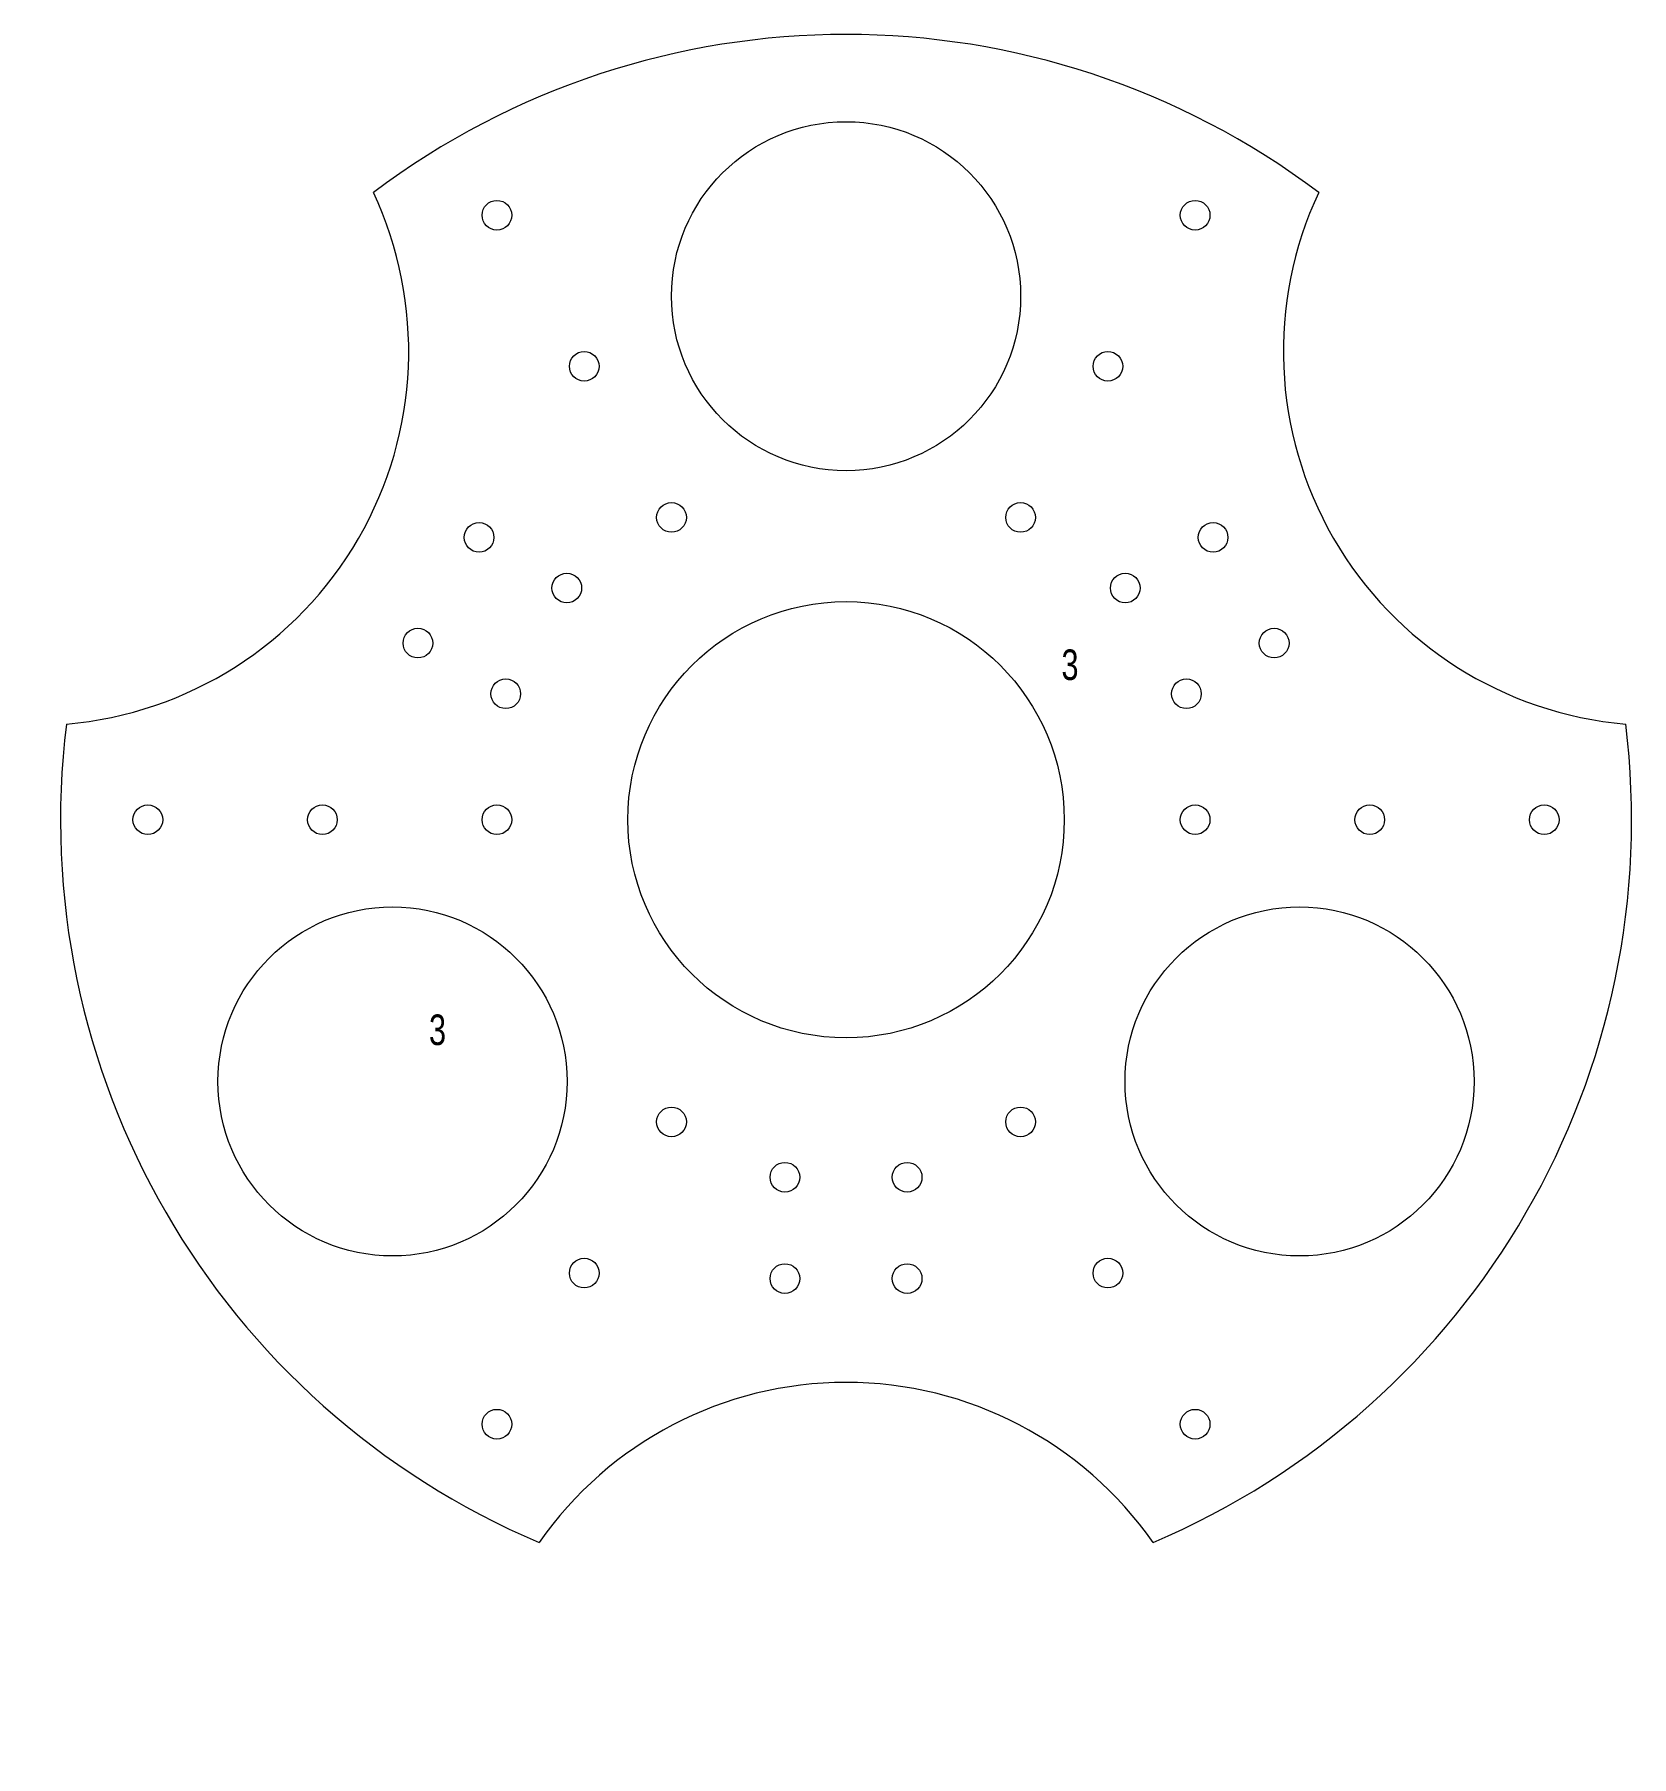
# Paper-space layout 'Sheet1' of a CAD drawing. Header units: millimetres. Extents: x 246 to 429, y 244 to 442.
import ezdxf

# ---------------------------------------------------------------- set-up
doc = ezdxf.new("R2010")
doc.units = ezdxf.units.MM
doc.layers.add('SLD-0', color=179, linetype='Continuous')
doc.styles.add('SLDTEXTSTYLE0', font='TXT', dxfattribs={"width": 0.75})
doc.dimstyles.new('SLDDIMSTYLE0', dxfattribs={"dimtxt": 3.5, "dimasz": 3.302, "dimexe": 0, "dimexo": 0.0625, "dimgap": 0.875, "dimtad": 2, "dimrnd": 1e-09, "dimzin": 12, "dimdsep": 46, "dimtxsty": 'SLDTEXTSTYLE0', "dimblk1": 'NONE', "dimblk2": 'NONE', "dimsah": 1, "dimcen": 0.09, "dimadec": 0, "dimazin": 3, "dimtfac": 1, "dimtmove": 0, "dimatfit": 0, "dimldrblk": 'NONE', "dimfxl": 1, "dimfrac": 2, "dimtolj": 1, "dimtzin": 12, "dimarcsym": 0})

# ---------------------------------------------------------------- blocks, each defined once
blk = doc.blocks.new('_D')
at = {"color": 7, "linetype": 'Continuous', "lineweight": 18, "insert": (363.45, 371.25), "char_height": 3.5, "attachment_point": 1, "style": 'SLDTEXTSTYLE0'}
blk.add_mtext('3', dxfattribs=at)
blk = doc.blocks.new('_None')
blk = doc.blocks.new('_D_1')
at = {"color": 7, "linetype": 'Continuous', "lineweight": 18, "insert": (290.98, 329.41), "char_height": 3.5, "attachment_point": 1, "style": 'SLDTEXTSTYLE0'}
blk.add_mtext('3', dxfattribs=at)

psp = doc.layouts.new('Sheet1')

# ---------------------------------------------------------------- linework, layer by layer
at = {"layer": 'SLD-0', "lineweight": 18}
for centre, radius in [((338.766, 411.739), 20), ((338.766, 351.739), 25), ((286.805, 321.739), 20), ((390.728, 321.739), 20)]:
    psp.add_circle(centre, radius, dxfattribs=at)
at = {"layer": 'SLD-0', "color": 250, "linetype": 'Continuous', "lineweight": 18, "true_color": 0x191924}
for centre in [(298.766, 421.021), (378.766, 421.021), (308.766, 403.701), (368.766, 403.701), (318.766, 386.38), (358.766, 386.38), (296.715, 384.1), (380.818, 384.1), (306.772, 378.294), (370.761, 378.294), (289.715, 371.976), (387.818, 371.976), (299.772, 366.17), (377.761, 366.17), (258.766, 351.739), (278.766, 351.739), (298.766, 351.739), (378.766, 351.739), (398.766, 351.739), (418.766, 351.739), (318.766, 317.098), (358.766, 317.098), (331.766, 310.754), (345.766, 310.754), (308.766, 299.778), (331.766, 299.141), (345.766, 299.141), (368.766, 299.778), (298.766, 282.457), (378.766, 282.457)]:
    psp.add_circle(centre, 1.7, dxfattribs=at)
at = {"layer": 'SLD-0', "lineweight": 18}
for centre, radius, start, end in [((338.766, 351.739), 90, 53.00433, 126.99567), ((245.775, 405.428), 42.884, 274.89772, 25.10228), ((431.757, 405.428), 42.884, 154.89772, 265.10228), ((338.766, 351.739), 90, 173.00433, 246.99567), ((338.766, 351.739), 90, 293.00433, 6.99567), ((338.766, 244.362), 42.884, 34.89772, 145.10228)]:
    psp.add_arc(centre, radius, start, end, dxfattribs=at)

# ---------------------------------------------------------------- dimensions: what is measured, and where the dimension line sits
at = {"color": 7, "linetype": 'Continuous', "lineweight": 18}
for base, p1, p2, picture, middle in [((364.747, 321.739), (338.766, 411.739), (390.728, 321.739), '_D', (364.747, 366.739)), ((292.271, 405.428), (338.766, 244.362), (245.775, 405.428), '_D_1', (292.271, 324.895))]:
    dim = psp.add_linear_dim(base=base, p1=p1, p2=p2, angle=90, dimstyle='SLDDIMSTYLE0', dxfattribs=at)
    dim.commit()
    dim.dimension.update_dxf_attribs({"geometry": picture, "text_midpoint": middle, "dimtype": 160})

doc.saveas('drawing.dxf')
